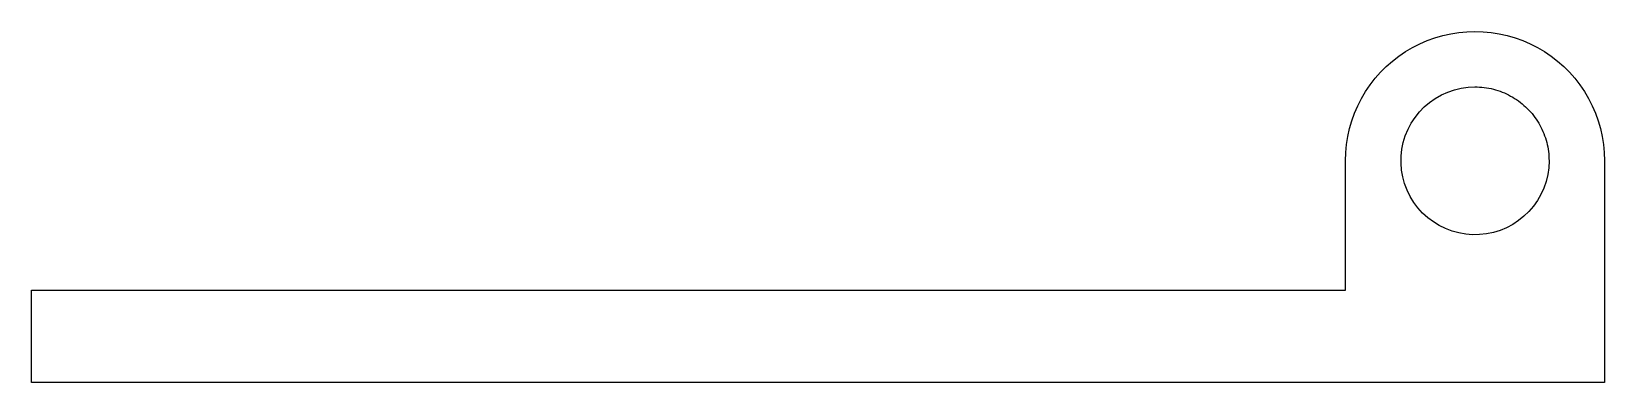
# Model space of a CAD drawing. Header units: metres. Extents: x -55 to 30, y 0 to 19.
import ezdxf

# ---------------------------------------------------------------- set-up
doc = ezdxf.new("R2010")
doc.units = ezdxf.units.M

msp = doc.modelspace()

# ---------------------------------------------------------------- linework, layer by layer
for points in [[(16, 12), (16.014, 12.44), (16.055, 12.877), (16.124, 13.312), (16.22, 13.741), (16.343, 14.163), (16.492, 14.577), (16.666, 14.98), (16.866, 15.372), (17.09, 15.751), (17.337, 16.114), (17.606, 16.462), (17.897, 16.792), (18.208, 17.103), (18.538, 17.394), (18.886, 17.663), (19.249, 17.91), (19.628, 18.134), (20.02, 18.334), (20.423, 18.508), (20.837, 18.657), (21.259, 18.78), (21.688, 18.876), (22.123, 18.945), (22.56, 18.986), (23, 19), (23.44, 18.986), (23.877, 18.945), (24.312, 18.876), (24.741, 18.78), (25.163, 18.657), (25.577, 18.508), (25.98, 18.334), (26.372, 18.134), (26.751, 17.91), (27.114, 17.663), (27.462, 17.394), (27.792, 17.103), (28.103, 16.792), (28.394, 16.462), (28.663, 16.114), (28.91, 15.751), (29.134, 15.372), (29.334, 14.98), (29.508, 14.577), (29.657, 14.163), (29.78, 13.741), (29.876, 13.312), (29.945, 12.877), (29.986, 12.44), (30, 12)], [(27, 12), (26.982, 11.624), (26.929, 11.25), (26.841, 10.884), (26.719, 10.528), (26.564, 10.184), (26.377, 9.857), (26.161, 9.548), (25.916, 9.262), (25.645, 9), (25.351, 8.764), (25.036, 8.557), (24.703, 8.381), (24.355, 8.236), (23.995, 8.126), (23.626, 8.049), (23.251, 8.008), (22.874, 8.002), (22.499, 8.032), (22.127, 8.096), (21.764, 8.196), (21.411, 8.329), (21.073, 8.495), (20.752, 8.692), (20.45, 8.918), (20.172, 9.172), (19.918, 9.45), (19.692, 9.752), (19.495, 10.073), (19.329, 10.411), (19.196, 10.764), (19.096, 11.127), (19.032, 11.499), (19.002, 11.874), (19.008, 12.251), (19.049, 12.626), (19.126, 12.995), (19.236, 13.355), (19.381, 13.703), (19.557, 14.036), (19.764, 14.351), (20, 14.645), (20.262, 14.916), (20.548, 15.161), (20.857, 15.377), (21.184, 15.564), (21.528, 15.719), (21.884, 15.841), (22.25, 15.929), (22.624, 15.982), (23, 16)], [(23, 16), (23.126, 15.998), (23.251, 15.992), (23.376, 15.982), (23.501, 15.968), (23.626, 15.951), (23.75, 15.929), (23.873, 15.904), (23.995, 15.874), (24.116, 15.841), (24.236, 15.804), (24.355, 15.764), (24.472, 15.719), (24.589, 15.671), (24.703, 15.619), (24.816, 15.564), (24.927, 15.505), (25.036, 15.443), (25.143, 15.377), (25.248, 15.308), (25.351, 15.236), (25.452, 15.161), (25.55, 15.082), (25.645, 15), (25.738, 14.916), (25.828, 14.828), (25.916, 14.738), (26, 14.645), (26.082, 14.55), (26.161, 14.452), (26.236, 14.351), (26.308, 14.248), (26.377, 14.143), (26.443, 14.036), (26.505, 13.927), (26.564, 13.816), (26.619, 13.703), (26.671, 13.589), (26.719, 13.472), (26.764, 13.355), (26.804, 13.236), (26.841, 13.116), (26.874, 12.995), (26.904, 12.873), (26.929, 12.75), (26.951, 12.626), (26.968, 12.501), (26.982, 12.376), (26.992, 12.251), (26.998, 12.126), (27, 12)], [(16, 5), (16, 5.14), (16, 5.28), (16, 5.42), (16, 5.56), (16, 5.7), (16, 5.84), (16, 5.98), (16, 6.12), (16, 6.26), (16, 6.4), (16, 6.54), (16, 6.68), (16, 6.82), (16, 6.96), (16, 7.1), (16, 7.24), (16, 7.38), (16, 7.52), (16, 7.66), (16, 7.8), (16, 7.94), (16, 8.08), (16, 8.22), (16, 8.36), (16, 8.5), (16, 8.64), (16, 8.78), (16, 8.92), (16, 9.06), (16, 9.2), (16, 9.34), (16, 9.48), (16, 9.62), (16, 9.76), (16, 9.9), (16, 10.04), (16, 10.18), (16, 10.32), (16, 10.46), (16, 10.6), (16, 10.74), (16, 10.88), (16, 11.02), (16, 11.16), (16, 11.3), (16, 11.44), (16, 11.58), (16, 11.72), (16, 11.86), (16, 12)], [(16, 5), (16, 5.14), (16, 5.28), (16, 5.42), (16, 5.56), (16, 5.7), (16, 5.84), (16, 5.98), (16, 6.12), (16, 6.26), (16, 6.4), (16, 6.54), (16, 6.68), (16, 6.82), (16, 6.96), (16, 7.1), (16, 7.24), (16, 7.38), (16, 7.52), (16, 7.66), (16, 7.8), (16, 7.94), (16, 8.08), (16, 8.22), (16, 8.36), (16, 8.5), (16, 8.64), (16, 8.78), (16, 8.92), (16, 9.06), (16, 9.2), (16, 9.34), (16, 9.48), (16, 9.62), (16, 9.76), (16, 9.9), (16, 10.04), (16, 10.18), (16, 10.32), (16, 10.46), (16, 10.6), (16, 10.74), (16, 10.88), (16, 11.02), (16, 11.16), (16, 11.3), (16, 11.44), (16, 11.58), (16, 11.72), (16, 11.86), (16, 12)], [(30, 12), (30, 11.76), (30, 11.52), (30, 11.28), (30, 11.04), (30, 10.8), (30, 10.56), (30, 10.32), (30, 10.08), (30, 9.84), (30, 9.6), (30, 9.36), (30, 9.12), (30, 8.88), (30, 8.64), (30, 8.4), (30, 8.16), (30, 7.92), (30, 7.68), (30, 7.44), (30, 7.2), (30, 6.96), (30, 6.72), (30, 6.48), (30, 6.24), (30, 6), (30, 5.76), (30, 5.52), (30, 5.28), (30, 5.04), (30, 4.8), (30, 4.56), (30, 4.32), (30, 4.08), (30, 3.84), (30, 3.6), (30, 3.36), (30, 3.12), (30, 2.88), (30, 2.64), (30, 2.4), (30, 2.16), (30, 1.92), (30, 1.68), (30, 1.44), (30, 1.2), (30, 0.96), (30, 0.72), (30, 0.48), (30, 0.24), (30, 0)], [(-55, 0), (-55, 0.1), (-55, 0.2), (-55, 0.3), (-55, 0.4), (-55, 0.5), (-55, 0.6), (-55, 0.7), (-55, 0.8), (-55, 0.9), (-55, 1), (-55, 1.1), (-55, 1.2), (-55, 1.3), (-55, 1.4), (-55, 1.5), (-55, 1.6), (-55, 1.7), (-55, 1.8), (-55, 1.9), (-55, 2), (-55, 2.1), (-55, 2.2), (-55, 2.3), (-55, 2.4), (-55, 2.5), (-55, 2.6), (-55, 2.7), (-55, 2.8), (-55, 2.9), (-55, 3), (-55, 3.1), (-55, 3.2), (-55, 3.3), (-55, 3.4), (-55, 3.5), (-55, 3.6), (-55, 3.7), (-55, 3.8), (-55, 3.9), (-55, 4), (-55, 4.1), (-55, 4.2), (-55, 4.3), (-55, 4.4), (-55, 4.5), (-55, 4.6), (-55, 4.7), (-55, 4.8), (-55, 4.9), (-55, 5)], [(-55, 5), (-53.58, 5), (-52.16, 5), (-50.74, 5), (-49.32, 5), (-47.9, 5), (-46.48, 5), (-45.06, 5), (-43.64, 5), (-42.22, 5), (-40.8, 5), (-39.38, 5), (-37.96, 5), (-36.54, 5), (-35.12, 5), (-33.7, 5), (-32.28, 5), (-30.86, 5), (-29.44, 5), (-28.02, 5), (-26.6, 5), (-25.18, 5), (-23.76, 5), (-22.34, 5), (-20.92, 5), (-19.5, 5), (-18.08, 5), (-16.66, 5), (-15.24, 5), (-13.82, 5), (-12.4, 5), (-10.98, 5), (-9.56, 5), (-8.14, 5), (-6.72, 5), (-5.3, 5), (-3.88, 5), (-2.46, 5), (-1.04, 5), (0.38, 5), (1.8, 5), (3.22, 5), (4.64, 5), (6.06, 5), (7.48, 5), (8.9, 5), (10.32, 5), (11.74, 5), (13.16, 5), (14.58, 5), (16, 5)], [(-20, 5), (-19.28, 5), (-18.56, 5), (-17.84, 5), (-17.12, 5), (-16.4, 5), (-15.68, 5), (-14.96, 5), (-14.24, 5), (-13.52, 5), (-12.8, 5), (-12.08, 5), (-11.36, 5), (-10.64, 5), (-9.92, 5), (-9.2, 5), (-8.48, 5), (-7.76, 5), (-7.04, 5), (-6.32, 5), (-5.6, 5), (-4.88, 5), (-4.16, 5), (-3.44, 5), (-2.72, 5), (-2, 5), (-1.28, 5), (-0.56, 5), (0.16, 5), (0.88, 5), (1.6, 5), (2.32, 5), (3.04, 5), (3.76, 5), (4.48, 5), (5.2, 5), (5.92, 5), (6.64, 5), (7.36, 5), (8.08, 5), (8.8, 5), (9.52, 5), (10.24, 5), (10.96, 5), (11.68, 5), (12.4, 5), (13.12, 5), (13.84, 5), (14.56, 5), (15.28, 5), (16, 5)], [(30, 0), (28.3, 0), (26.6, 0), (24.9, 0), (23.2, 0), (21.5, 0), (19.8, 0), (18.1, 0), (16.4, 0), (14.7, 0), (13, 0), (11.3, 0), (9.6, 0), (7.9, 0), (6.2, 0), (4.5, 0), (2.8, 0), (1.1, 0), (-0.6, 0), (-2.3, 0), (-4, 0), (-5.7, 0), (-7.4, 0), (-9.1, 0), (-10.8, 0), (-12.5, 0), (-14.2, 0), (-15.9, 0), (-17.6, 0), (-19.3, 0), (-21, 0), (-22.7, 0), (-24.4, 0), (-26.1, 0), (-27.8, 0), (-29.5, 0), (-31.2, 0), (-32.9, 0), (-34.6, 0), (-36.3, 0), (-38, 0), (-39.7, 0), (-41.4, 0), (-43.1, 0), (-44.8, 0), (-46.5, 0), (-48.2, 0), (-49.9, 0), (-51.6, 0), (-53.3, 0), (-55, 0)]]:
    msp.add_lwpolyline(points)

doc.saveas('drawing.dxf')
